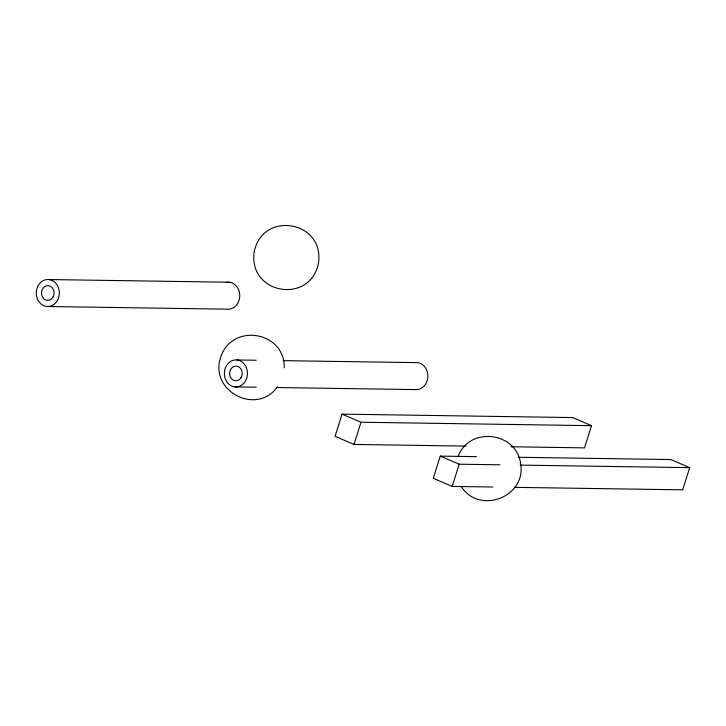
<?xml version="1.0" encoding="UTF-8"?>
<svg xmlns="http://www.w3.org/2000/svg" width="726" height="726" viewBox="0 0 726 726"><rect width="100%" height="100%" fill="white"/><g stroke="black" fill="none" stroke-linecap="round" stroke-linejoin="round"><path stroke-width="1.09" d="M511.059 446.771L584.503 447.869L591.508 425.663L572.578 417.568L342.055 414.138L335.058 436.344L353.989 444.43L465.856 446.1M353.989 444.43L360.985 422.233L591.508 425.663M476.41 456.654L440.255 456.119L433.259 478.316L452.18 486.411L492.863 487.019M452.18 486.411L459.186 464.204L499.86 464.812M518.219 457.28L670.77 459.549L689.7 467.644L682.703 489.841L514.335 487.337M458.033 456.79C468.824 426.017 516.567 431.652 520.651 463.696C526.477 497.074 479.224 515.006 461.264 486.52M277.486 386.795C256.795 415.934 209.324 391.35 220.577 357.51C231.585 322.444 285.164 331.138 284.202 367.819M48.869 279.546A13.522 11.552 -89.1 0 1 57.227 300.782A13.522 11.552 -89.1 0 1 37.307 298.731A13.522 11.552 -89.1 0 1 48.869 279.546L229.28 282.233M46.736 306.49L227.147 309.176A13.522 11.552 -89.1 0 0 239.752 295.119A13.522 11.552 -89.1 0 0 226.267 282.387M236.975 359.96A13.522 11.552 -89.1 0 1 245.343 381.195A13.522 11.552 -89.1 0 1 225.414 379.144A13.522 11.552 -89.1 0 1 236.975 359.96L256.142 360.241M283.204 360.65L417.386 362.646A13.522 11.552 -89.1 0 1 427.823 377.302A13.522 11.552 -89.1 0 1 415.254 389.59L276.561 387.53M234.843 386.904L256.269 387.221M520.206 465.112L689.7 467.644M342.055 414.138L360.985 422.233M440.255 456.119L459.186 464.204M254.227 251.695C247.82 294.166 309.993 304.856 318.46 263.366C324.867 220.895 262.694 210.204 254.227 251.695M52.953 297.252A7.387 6.307 -89.1 0 0 48.379 285.663A7.387 6.307 -89.1 0 0 42.072 296.135A7.387 6.307 -89.1 0 0 52.953 297.252M241.059 377.674A7.387 6.307 -89.1 0 0 236.495 366.076A7.387 6.307 -89.1 0 0 230.178 376.549A7.387 6.307 -89.1 0 0 241.059 377.674"/></g></svg>
